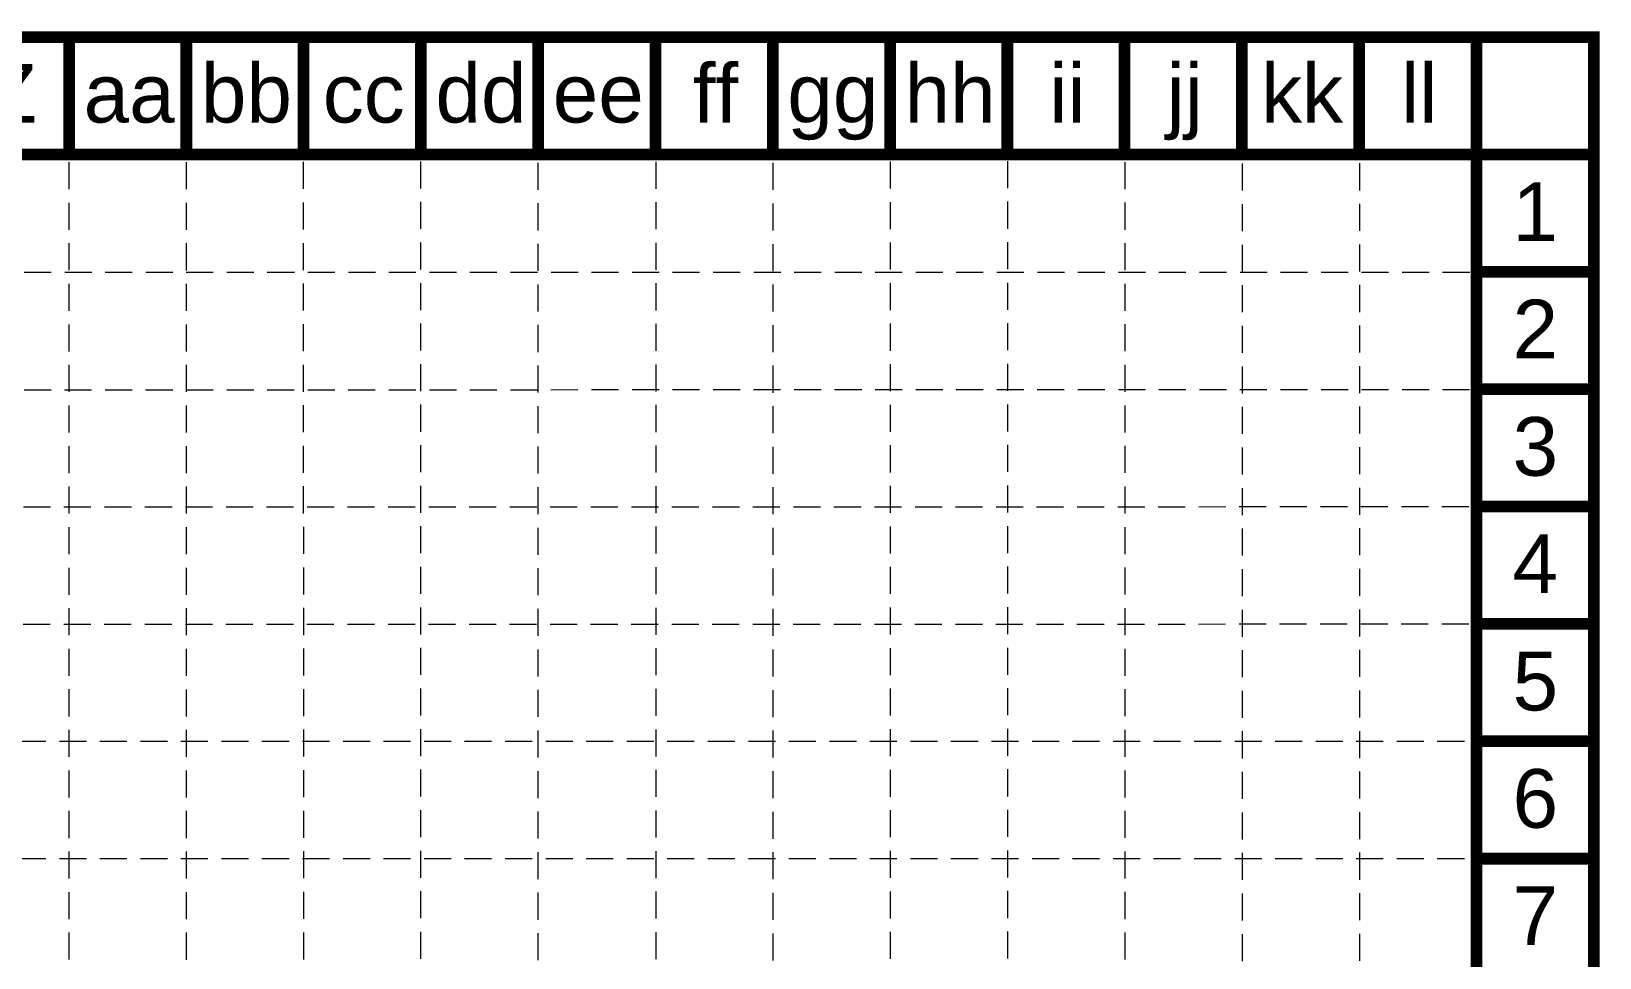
# Model space of a CAD drawing. Header units: inches. Extents: x 4451 to 7062, y 10245 to 14418.
# Drawn here: x 6191 to 7062, y 13904 to 14418 of the extents above; entities that cross this region are included whole.
import ezdxf
from ezdxf.enums import TextEntityAlignment as Align

# ---------------------------------------------------------------- set-up
doc = ezdxf.new("R2010")
doc.units = ezdxf.units.IN
doc.header["$MEASUREMENT"] = 0
doc.linetypes.add('HIDDEN', pattern=[0.375, 0.25, -0.125])
doc.layers.add('BASE', color=7, linetype='Continuous')
doc.layers.add('grid', color=9, linetype='HIDDEN')
doc.styles.get("Standard").update_dxf_attribs({"font": 'ARIAL.TTF'})

msp = doc.modelspace()

# ---------------------------------------------------------------- linework, layer by layer
at = {"layer": 'BASE', "color": 9}
msp.add_line((4518.96, 14349.99), (6993.2, 14349.99), dxfattribs=at)
at = {"layer": 'BASE', "const_width": 6.51}
for points in [[(7058.31, 10247.97), (7058.31, 14415.11), (4453.85, 14415.11), (4453.85, 10247.97)], [(6993.2, 10313.08), (6993.2, 14349.99), (4518.96, 14349.99), (4518.96, 10313.08)]]:
    msp.add_lwpolyline(points, close=True, dxfattribs=at)
for points in [[(6211.86, 14415.11), (6211.86, 14349.99)], [(6276.97, 14415.11), (6276.97, 14349.99)], [(6342.08, 14415.11), (6342.08, 14349.99)], [(6407.2, 14415.11), (6407.2, 14349.99)], [(6472.31, 14415.11), (6472.31, 14349.99)], [(6537.42, 14415.11), (6537.42, 14349.99)], [(6602.53, 14415.11), (6602.53, 14349.99)], [(6667.64, 14415.11), (6667.64, 14349.99)], [(6732.75, 14415.11), (6732.75, 14349.99)], [(6797.86, 14415.11), (6797.86, 14349.99)], [(6862.98, 14415.11), (6862.98, 14349.99)], [(6928.09, 14415.11), (6928.09, 14349.99)], [(6993.2, 14415.11), (6993.2, 14349.99)], [(7058.31, 14349.99), (6993.2, 14349.99)], [(7058.31, 14284.88), (6993.2, 14284.88)], [(7058.31, 14219.77), (6993.2, 14219.77)], [(7058.31, 14154.66), (6993.2, 14154.66)], [(7058.31, 14089.55), (6993.2, 14089.55)], [(7058.31, 14024.44), (6993.2, 14024.44)], [(7058.31, 13959.33), (6993.2, 13959.33)]]:
    msp.add_lwpolyline(points, dxfattribs=at)
at = {"layer": 'grid', "color": 252, "linetype": 'HIDDEN', "lineweight": 0, "ltscale": 60}
for p, q in [((6211.86, 10573.28), (6211.86, 14349.99)), ((6276.97, 10573.27), (6276.97, 14349.99)), ((6342.39, 10573.42), (6342.08, 14349.99)), ((6407.43, 10573.74), (6407.2, 14349.99)), ((6472.5, 10572.95), (6472.31, 14349.99)), ((6538.2, 10573.56), (6537.71, 14351.45)), ((6602.96, 10572.88), (6602.82, 14351.45)), ((6668.13, 10573.68), (6667.93, 14351.45)), ((6733.37, 10573.89), (6733.04, 14351.45)), ((6798.35, 10573.33), (6798.15, 14351.45)), ((6863.6, 10572.48), (6863.26, 14351.45)), ((6928.76, 10572.65), (6928.38, 14351.45)), ((4521.92, 14284.45), (6992.13, 14284.77)), ((4521.88, 14219.15), (6992.13, 14219.66)), ((4521.51, 14154.24), (6993.2, 14154.66)), ((4521.42, 14089.19), (6993.2, 14089.55)), ((4518.96, 14024.44), (6993.2, 14024.44)), ((4518.96, 13959.33), (6993.2, 13959.33))]:
    msp.add_line(p, q, dxfattribs=at)

# ---------------------------------------------------------------- texts
at = {"layer": 'BASE'}
for s, height, p in [('bb', 32.556, (6310.32, 14384.06)), ('dd', 32.556, (6440.54, 14384.06)), ('ff', 32.556, (6570.76, 14384.06)), ('hh', 32.556, (6700.99, 14384.06)), ('ii', 32.556, (6766.1, 14384.06)), ('jj', 32.556, (6831.21, 14384.06)), ('kk', 32.556, (6896.32, 14384.06)), ('ll', 32.556, (6961.43, 14384.06)), ('Z', 32.56, (6180.09, 14384.06)), ('aa', 32.556, (6245.21, 14384.06)), ('cc', 32.556, (6375.43, 14384.06)), ('ee', 32.556, (6505.65, 14384.06)), ('gg', 32.556, (6635.88, 14384.06)), ('1', 32.56, (7025.89, 14318.29)), ('2', 32.56, (7025.89, 14253.18)), ('3', 32.56, (7025.89, 14188.07)), ('4', 32.56, (7025.89, 14122.96)), ('5', 32.56, (7025.89, 14057.85)), ('6', 32.56, (7025.89, 13992.74)), ('7', 32.56, (7025.89, 13927.63))]:
    msp.add_text(s, height=height, dxfattribs=at).set_placement(p, align=Align.MIDDLE_CENTER)

doc.saveas('drawing.dxf')
